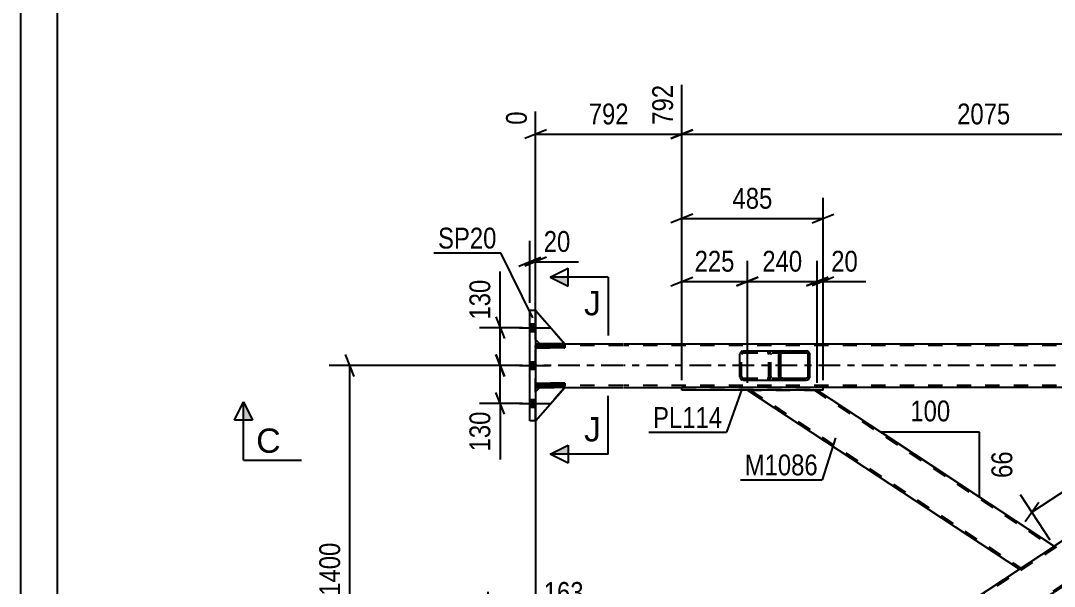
# Model space of a CAD drawing. Header units: millimetres. Extents: x -858 to 331, y -869 to -28.
# Drawn here: x -857.6 to -715.5, y -527.7 to -450 of the extents above; entities that cross this region are included whole.
import ezdxf

# ---------------------------------------------------------------- set-up
doc = ezdxf.new("R2010")
doc.units = ezdxf.units.MM
doc.linetypes.add('DXK_LINE_DOT2', pattern=[3.9198, 1.9599, -1.9599])
doc.linetypes.add('DXK_LINE_DOT3', pattern=[5.9187, 2.979, -0.9799, 0.9799, -0.9799])
doc.styles.add('Arial', font='ARIAL.TTF', dxfattribs={"height": 0.2})
doc.styles.add('Arial Narrow', font='ARIALN.TTF', dxfattribs={"height": 0.2})

# ---------------------------------------------------------------- blocks, each defined once
blk = doc.blocks.new('Unknown-570393797-1134')
at = {"color": 5, "linetype": 'Continuous'}
for p, q in [((-857.57, -27.58), (-857.57, -868.58)), ((-852.57, -32.58), (-852.57, -863.58))]:
    blk.add_line(p, q, dxfattribs=at)
blk = doc.blocks.new('Part-570393797-6255 - 6084')
at = {"color": 2, "linetype": 'Continuous'}
for p, q in [((-787.58, -504.98), (-787.58, -489.78)), ((-787.58, -489.78), (-786.78, -489.78)), ((-786.78, -489.78), (-786.78, -489.78)), ((-786.78, -489.78), (-786.78, -504.98)), ((-786.78, -504.98), (-787.58, -504.98)), ((-786.78, -504.98), (-786.78, -504.98))]:
    blk.add_line(p, q, dxfattribs=at)
at = {"color": 7, "linetype": 'DXK_LINE_DOT2'}
for p, q in [((-787.58, -504.98), (-787.58, -489.78)), ((-786.78, -504.98), (-786.78, -489.78))]:
    blk.add_line(p, q, dxfattribs=at)
blk = doc.blocks.new('Part-570393797-6263 - 6084')
at = {"linetype": 'Continuous'}
h = blk.add_hatch(dxfattribs=at)
h.set_pattern_fill('', scale=0.7, style=0, pattern_type=0)
h.set_pattern_definition([(45, (-753.283, -499.0884), (-1.57154, 1.57154), [])])
h.paths.add_polyline_path([(-753.32, -498.9), (-753.28, -499.09), (-753.17, -499.24), (-753.01, -499.35), (-752.81, -499.38), (-749.58, -499.38), (-749.38, -499.35), (-749.21, -499.24), (-749.1, -499.09), (-749.07, -498.9), (-749.07, -495.86), (-749.1, -495.68), (-749.21, -495.53), (-749.38, -495.42), (-749.58, -495.38), (-752.81, -495.38), (-753.01, -495.42), (-753.17, -495.53), (-753.28, -495.68), (-753.32, -495.86)])
h.paths.add_polyline_path([(-753.05, -495.77), (-752.99, -495.7), (-752.91, -495.64), (-752.81, -495.62), (-749.58, -495.62), (-749.48, -495.64), (-749.4, -495.7), (-749.34, -495.77), (-749.32, -495.86), (-749.32, -498.9), (-749.34, -499), (-749.4, -499.07), (-749.48, -499.13), (-749.58, -499.14), (-752.81, -499.14), (-752.91, -499.13), (-752.99, -499.07), (-753.05, -499), (-753.07, -498.9), (-753.07, -495.86)])
at = {"color": 2, "linetype": 'Continuous'}
for p, q in [((-758.71, -495.86), (-758.67, -495.68)), ((-758.71, -498.9), (-758.71, -495.86)), ((-758.39, -495.42), (-758.2, -495.38)), ((-758.2, -495.38), (-752.81, -495.38)), ((-753.28, -495.68), (-753.32, -495.86)), ((-753.32, -498.9), (-753.32, -495.86)), ((-753.07, -495.86), (-753.05, -495.77)), ((-753.07, -498.9), (-753.07, -495.86)), ((-753.05, -495.77), (-752.99, -495.7)), ((-752.81, -495.38), (-753.01, -495.42)), ((-752.99, -495.7), (-752.91, -495.64)), ((-752.91, -495.64), (-752.81, -495.62)), ((-752.81, -495.38), (-749.58, -495.38)), ((-752.81, -495.62), (-749.58, -495.62)), ((-749.38, -495.42), (-749.58, -495.38)), ((-749.58, -495.62), (-749.48, -495.64)), ((-749.48, -495.64), (-749.4, -495.7)), ((-749.4, -495.7), (-749.34, -495.77)), ((-749.34, -495.77), (-749.32, -495.86)), ((-749.32, -498.9), (-749.32, -495.86)), ((-749.07, -495.86), (-749.1, -495.68)), ((-749.07, -498.9), (-749.07, -495.86)), ((-758.67, -499.09), (-758.71, -498.9)), ((-758.2, -499.38), (-758.39, -499.35)), ((-758.2, -499.38), (-752.81, -499.38)), ((-753.32, -498.9), (-753.28, -499.09)), ((-753.05, -499), (-753.07, -498.9)), ((-752.99, -499.07), (-753.05, -499)), ((-753.01, -499.35), (-752.81, -499.38)), ((-752.91, -499.13), (-752.99, -499.07)), ((-752.81, -499.14), (-752.91, -499.13)), ((-752.81, -499.14), (-749.58, -499.14)), ((-752.81, -499.38), (-749.58, -499.38)), ((-749.48, -499.13), (-749.58, -499.14)), ((-749.58, -499.38), (-749.38, -499.35)), ((-749.4, -499.07), (-749.48, -499.13)), ((-749.34, -499), (-749.4, -499.07)), ((-749.32, -498.9), (-749.34, -499)), ((-749.1, -499.09), (-749.07, -498.9))]:
    blk.add_line(p, q, dxfattribs=at)
at = {"color": 7, "linetype": 'DXK_LINE_DOT2'}
for p, q in [((-758.43, -495.77), (-758.45, -495.86)), ((-758.45, -498.9), (-758.45, -495.86)), ((-758.38, -495.7), (-758.43, -495.77)), ((-758.29, -495.64), (-758.38, -495.7)), ((-758.2, -495.62), (-758.29, -495.64)), ((-758.2, -495.62), (-749.58, -495.62)), ((-754.96, -495.38), (-754.77, -495.42)), ((-754.86, -495.64), (-754.96, -495.62)), ((-754.78, -495.7), (-754.86, -495.64)), ((-754.73, -495.77), (-754.78, -495.7)), ((-754.71, -495.86), (-754.73, -495.77)), ((-754.71, -498.9), (-754.71, -495.86)), ((-754.49, -495.68), (-754.45, -495.86)), ((-754.45, -498.9), (-754.45, -495.86)), ((-752.81, -495.38), (-749.58, -495.38)), ((-758.45, -498.9), (-758.43, -499)), ((-758.43, -499), (-758.38, -499.07)), ((-758.38, -499.07), (-758.29, -499.13)), ((-758.29, -499.13), (-758.2, -499.14)), ((-758.2, -499.14), (-749.58, -499.14)), ((-754.96, -499.14), (-754.86, -499.13)), ((-754.77, -499.35), (-754.96, -499.38)), ((-754.86, -499.13), (-754.78, -499.07)), ((-754.78, -499.07), (-754.73, -499)), ((-754.73, -499), (-754.71, -498.9)), ((-754.45, -498.9), (-754.49, -499.09)), ((-752.81, -499.38), (-749.58, -499.38))]:
    blk.add_line(p, q, dxfattribs=at)
at = {"color": 2, "linetype": 'Continuous'}
for centre, start, end in [((-758.22, -495.89), 110.7583, 155.68), ((-752.83, -495.89), 110.7583, 155.6801), ((-749.56, -495.89), 24.32, 69.2417), ((-758.22, -498.88), 204.32, 249.2417), ((-752.83, -498.88), 204.32, 249.2417), ((-749.56, -498.88), 290.7583, 335.6801)]:
    blk.add_arc(centre, 0.496, start, end, dxfattribs=at)
at = {"color": 7, "linetype": 'DXK_LINE_DOT2'}
for centre, start, end in [((-754.94, -495.89), 24.32, 69.2417), ((-754.94, -498.88), 290.7583, 335.68)]:
    blk.add_arc(centre, 0.496, start, end, dxfattribs=at)
blk = doc.blocks.new('Part-570393797-6316 - 6084')
at = {"color": 2, "linetype": 'Continuous'}
for p, q in [((-786.78, -494.38), (-786.18, -494.38)), ((-782.78, -494.38), (-774.78, -494.38)), ((-774.68, -494.38), (-675.55, -494.38)), ((-786.78, -500.38), (-786.18, -500.38)), ((-782.78, -500.38), (-774.78, -500.38)), ((-774.68, -500.38), (-766.68, -500.38)), ((-683.67, -500.38), (-747.26, -500.38))]:
    blk.add_line(p, q, dxfattribs=at)
at = {"color": 7, "linetype": 'DXK_LINE_DOT2'}
for p, q in [((-786.78, -494.38), (-786.78, -500.38)), ((-786.18, -494.38), (-782.78, -494.38)), ((-774.78, -494.62), (-786.78, -494.62)), ((-99.75, -494.62), (-774.68, -494.62)), ((-774.78, -500.14), (-786.78, -500.14)), ((-99.75, -500.14), (-774.68, -500.14)), ((-786.18, -500.38), (-782.78, -500.38)), ((-766.68, -500.38), (-747.26, -500.38))]:
    blk.add_line(p, q, dxfattribs=at)
at = {"color": 7, "linetype": 'DXK_LINE_DOT3'}
for p, q in [((-774.78, -497.38), (-786.78, -497.38)), ((-99.75, -497.38), (-774.68, -497.38))]:
    blk.add_line(p, q, dxfattribs=at)
blk = doc.blocks.new('Part-570393797-6332 - 6084')
at = {"color": 2, "linetype": 'Continuous'}
for p, q in [((-757.67, -500.78), (-720.27, -525.38)), ((-748.06, -500.78), (-715.47, -522.22)), ((-720.27, -525.38), (-715.74, -522.4)), ((-715.5, -522.25), (-715.74, -522.4)), ((-715.47, -522.22), (-715.5, -522.25))]:
    blk.add_line(p, q, dxfattribs=at)
at = {"color": 7, "linetype": 'DXK_LINE_DOT2'}
for p, q in [((-757.67, -500.78), (-748.06, -500.78)), ((-757.23, -500.78), (-720.05, -525.24)), ((-748.5, -500.78), (-715.69, -522.37)), ((-715.74, -522.4), (-715.6, -522.31)), ((-715.7, -522.38), (-715.74, -522.4))]:
    blk.add_line(p, q, dxfattribs=at)
blk = doc.blocks.new('Part-570393797-6347 - 6084')
at = {"color": 7, "linetype": 'DXK_LINE_DOT2'}
for p, q in [((-682.44, -500.78), (-757.78, -550.34)), ((-674.74, -501.46), (-749.05, -550.34)), ((-674.74, -500.78), (-682.87, -500.78)), ((-674.74, -501.68), (-674.74, -501.75)), ((-715.47, -522.22), (-720.27, -525.38)), ((-710.66, -525.38), (-715.47, -528.54)), ((-758.22, -550.34), (-748.61, -550.34))]:
    blk.add_line(p, q, dxfattribs=at)
at = {"color": 2, "linetype": 'Continuous'}
for p, q in [((-682.87, -500.78), (-715.47, -522.22)), ((-674.74, -500.78), (-674.74, -501.68)), ((-674.74, -501.75), (-710.66, -525.38)), ((-758.22, -550.34), (-720.27, -525.38)), ((-748.61, -550.34), (-715.47, -528.54))]:
    blk.add_line(p, q, dxfattribs=at)
blk = doc.blocks.new('Part-570393797-6386 - 6084')
at = {"color": 2, "linetype": 'Continuous'}
for p, q in [((-786.78, -494.94), (-786.78, -494.62)), ((-786.78, -494.62), (-782.78, -494.62)), ((-782.78, -494.94), (-786.78, -494.94)), ((-782.78, -494.62), (-782.78, -494.94))]:
    blk.add_line(p, q, dxfattribs=at)
at = {"color": 7, "linetype": 'DXK_LINE_DOT2'}
blk.add_line((-786.18, -494.94), (-786.18, -494.62), dxfattribs=at)
blk = doc.blocks.new('Part-570393797-6406 - 6084')
at = {"color": 2, "linetype": 'Continuous'}
for p, q in [((-747.26, -500.38), (-766.68, -500.38)), ((-766.68, -500.78), (-766.68, -500.38)), ((-747.26, -500.78), (-766.68, -500.78)), ((-747.26, -500.78), (-747.26, -500.38))]:
    blk.add_line(p, q, dxfattribs=at)
blk = doc.blocks.new('Part-570393797-6488 - 6084')
at = {"color": 7, "linetype": 'DXK_LINE_DOT2'}
for p, q in [((-782.78, -494.62), (-786.78, -494.62)), ((-786.78, -494.62), (-786.78, -494.94)), ((-786.78, -494.94), (-782.78, -494.94)), ((-786.18, -494.94), (-786.18, -494.62)), ((-782.78, -494.94), (-782.78, -494.62))]:
    blk.add_line(p, q, dxfattribs=at)
blk = doc.blocks.new('Part-570393797-6582 - 6084')
at = {"color": 7, "linetype": 'DXK_LINE_DOT2'}
for p, q in [((-782.78, -499.82), (-786.78, -499.82)), ((-786.78, -499.82), (-786.78, -500.14)), ((-786.78, -500.14), (-782.78, -500.14)), ((-786.18, -499.82), (-786.18, -500.14)), ((-782.78, -500.14), (-782.78, -499.82))]:
    blk.add_line(p, q, dxfattribs=at)
blk = doc.blocks.new('Part-570393797-6583 - 6084')
at = {"color": 2, "linetype": 'Continuous'}
for p, q in [((-786.18, -500.38), (-786.78, -500.98)), ((-786.78, -504.98), (-782.78, -500.38)), ((-782.78, -500.38), (-786.18, -500.38))]:
    blk.add_line(p, q, dxfattribs=at)
at = {"color": 7, "linetype": 'DXK_LINE_DOT2'}
blk.add_line((-786.78, -500.98), (-786.78, -504.98), dxfattribs=at)
blk = doc.blocks.new('Part-570393797-6584 - 6084')
at = {"color": 7, "linetype": 'DXK_LINE_DOT2'}
for p, q in [((-786.18, -500.38), (-786.78, -500.98)), ((-786.78, -504.98), (-782.78, -500.38)), ((-786.78, -500.98), (-786.78, -504.98)), ((-782.78, -500.38), (-786.18, -500.38))]:
    blk.add_line(p, q, dxfattribs=at)
blk = doc.blocks.new('Part-570393797-6586 - 6084')
at = {"color": 7, "linetype": 'DXK_LINE_DOT2'}
for p, q in [((-786.78, -493.78), (-786.78, -489.78)), ((-786.78, -489.78), (-782.78, -494.38)), ((-786.18, -494.38), (-786.78, -493.78)), ((-782.78, -494.38), (-786.18, -494.38))]:
    blk.add_line(p, q, dxfattribs=at)
blk = doc.blocks.new('Bolt-570393797-6707 - 6084')
at = {"linetype": 'Continuous'}
for points in [[(-787.58, -491.66), (-787.58, -492.7), (-786.78, -492.7), (-786.78, -491.66)], [(-787.58, -491.66), (-787.58, -492.7), (-786.78, -492.7), (-786.78, -491.66)], [(-787.58, -491.66), (-787.58, -492.7), (-786.78, -492.7), (-786.78, -491.66)], [(-787.58, -496.86), (-787.58, -497.9), (-786.78, -497.9), (-786.78, -496.86)], [(-787.58, -496.86), (-787.58, -497.9), (-786.78, -497.9), (-786.78, -496.86)], [(-787.58, -502.06), (-787.58, -503.1), (-786.78, -503.1), (-786.78, -502.06)], [(-787.58, -502.06), (-787.58, -503.1), (-786.78, -503.1), (-786.78, -502.06)], [(-787.58, -502.06), (-787.58, -503.1), (-786.78, -503.1), (-786.78, -502.06)]]:
    blk.add_hatch(color=1, dxfattribs=at).paths.add_polyline_path(points)
at = {"color": 1, "linetype": 'Continuous'}
for p, q in [((-788.98, -492.18), (-784.78, -492.18)), ((-788.98, -492.18), (-784.78, -492.18)), ((-788.98, -492.18), (-784.78, -492.18)), ((-787.58, -491.66), (-786.78, -491.66)), ((-787.58, -491.66), (-786.78, -491.66)), ((-787.58, -491.66), (-786.78, -491.66)), ((-787.58, -492.7), (-786.78, -492.7)), ((-787.58, -492.7), (-786.78, -492.7)), ((-787.58, -492.7), (-786.78, -492.7)), ((-787.58, -496.86), (-786.78, -496.86)), ((-787.58, -496.86), (-786.78, -496.86)), ((-788.98, -497.38), (-784.78, -497.38)), ((-788.98, -497.38), (-784.78, -497.38)), ((-787.58, -497.9), (-786.78, -497.9)), ((-787.58, -497.9), (-786.78, -497.9)), ((-788.98, -502.58), (-784.78, -502.58)), ((-788.98, -502.58), (-784.78, -502.58)), ((-788.98, -502.58), (-784.78, -502.58)), ((-787.58, -502.06), (-786.78, -502.06)), ((-787.58, -502.06), (-786.78, -502.06)), ((-787.58, -502.06), (-786.78, -502.06)), ((-787.58, -503.1), (-786.78, -503.1)), ((-787.58, -503.1), (-786.78, -503.1)), ((-787.58, -503.1), (-786.78, -503.1))]:
    blk.add_line(p, q, dxfattribs=at)
blk = doc.blocks.new('Part-570393797-6590 - 6084')
at = {"color": 2, "linetype": 'Continuous'}
for p, q in [((-786.78, -489.78), (-782.78, -494.38)), ((-786.18, -494.38), (-786.78, -493.78)), ((-782.78, -494.38), (-786.18, -494.38))]:
    blk.add_line(p, q, dxfattribs=at)
at = {"color": 7, "linetype": 'DXK_LINE_DOT2'}
blk.add_line((-786.78, -493.78), (-786.78, -489.78), dxfattribs=at)
blk = doc.blocks.new('Part-570393797-6598 - 6084')
at = {"color": 2, "linetype": 'Continuous'}
for p, q in [((-786.78, -500.14), (-786.78, -499.82)), ((-786.78, -499.82), (-782.78, -499.82)), ((-782.78, -500.14), (-786.78, -500.14)), ((-782.78, -499.82), (-782.78, -500.14))]:
    blk.add_line(p, q, dxfattribs=at)
at = {"color": 7, "linetype": 'DXK_LINE_DOT2'}
blk.add_line((-786.18, -500.14), (-786.18, -499.82), dxfattribs=at)
blk = doc.blocks.new('StraightDimension-570393797-7240 - 6084')
at = {"color": 7, "linetype": 'Continuous'}
for p, q in [((-683.42, -499.95), (-687.52, -493.73)), ((-686.87, -497.43), (-685.03, -494.78)), ((-718.54, -517.55), (-685.95, -496.11)), ((-716.02, -521.39), (-720.11, -515.17)), ((-717.62, -516.22), (-719.47, -518.87))]:
    blk.add_line(p, q, dxfattribs=at)
at = {"color": 0}
blk.add_wipeout([(-699.87, -504.37), (-702.17, -500.86), (-707.76, -504.53), (-705.45, -508.04)], dxfattribs=at)
at = {"color": 3, "style": 'Arial Narrow'}
blk.add_text('975', height=2.863, rotation=33.3347, dxfattribs=at).set_placement((-705.28, -507.21))
blk = doc.blocks.new('StraightDimension-570393797-7419 - 6084')
at = {"color": 7, "linetype": 'Continuous'}
for p, q in [((-791.66, -492.18), (-791.66, -484.45)), ((-791.66, -492.18), (-791.66, -484.45)), ((-792.26, -490.68), (-791.06, -493.68)), ((-788.58, -492.18), (-794.51, -492.18)), ((-791.66, -497.38), (-791.66, -492.18)), ((-791.06, -498.88), (-792.26, -495.88)), ((-788.58, -497.38), (-794.51, -497.38))]:
    blk.add_line(p, q, dxfattribs=at)
at = {"color": 0}
blk.add_wipeout([(-792.41, -484.98), (-796.61, -484.98), (-796.61, -491.66), (-792.41, -491.66)], dxfattribs=at)
at = {"color": 3, "style": 'Arial Narrow'}
blk.add_text('130', height=2.863, rotation=90.0002, dxfattribs=at).set_placement((-793.01, -491.06))
blk = doc.blocks.new('StraightDimension-570393797-7411 - 6084')
at = {"color": 7, "linetype": 'Continuous'}
for p, q in [((-792.26, -495.88), (-791.06, -498.88)), ((-788.58, -497.38), (-794.51, -497.38)), ((-791.66, -502.58), (-791.66, -497.38)), ((-791.06, -504.08), (-792.26, -501.08)), ((-788.58, -502.58), (-794.51, -502.58)), ((-791.66, -502.58), (-791.66, -510.32)), ((-791.66, -502.58), (-791.66, -510.32))]:
    blk.add_line(p, q, dxfattribs=at)
at = {"color": 0}
blk.add_wipeout([(-792.41, -503.11), (-796.61, -503.11), (-796.61, -509.79), (-792.41, -509.79)], dxfattribs=at)
at = {"color": 3, "style": 'Arial Narrow'}
blk.add_text('130', height=2.863, rotation=90.0002, dxfattribs=at).set_placement((-793.01, -509.19))
blk = doc.blocks.new('AngleDimension-570393797-6886 - 6084')
at = {"color": 7, "linetype": 'Continuous'}
for p, q in [((-730.09, -512.61), (-739.28, -506.56)), ((-725.75, -506.56), (-739.28, -506.56)), ((-725.75, -515.46), (-739.28, -506.56)), ((-725.75, -515.46), (-725.75, -506.56))]:
    blk.add_line(p, q, dxfattribs=at)
at = {"color": 0}
for points in [[(-729.17, -505.66), (-729.17, -501.46), (-735.86, -501.46), (-735.86, -505.66)], [(-720.65, -508.58), (-724.85, -508.58), (-724.85, -513.44), (-720.65, -513.44)]]:
    blk.add_wipeout(points, dxfattribs=at)
at = {"color": 3, "style": 'Arial Narrow'}
blk.add_text('100', height=2.863, dxfattribs=at).set_placement((-735.26, -505.06))
blk.add_text('66', height=2.863, rotation=90.0002, dxfattribs=at).set_placement((-721.25, -512.84))
blk = doc.blocks.new('StraightDimension-570393797-7588 - 6084')
at = {"color": 7, "linetype": 'Continuous'}
for p, q in [((-683.67, -499.38), (-683.67, -456.96)), ((-766.68, -499.38), (-766.68, -458.79)), ((-765.18, -464.97), (-768.18, -466.17)), ((-766.68, -465.57), (-683.67, -465.57)), ((-685.17, -466.17), (-682.17, -464.97))]:
    blk.add_line(p, q, dxfattribs=at)
at = {"color": 0}
blk.add_wipeout([(-720.92, -464.82), (-720.92, -460.62), (-729.43, -460.62), (-729.43, -464.82)], dxfattribs=at)
at = {"color": 3, "style": 'Arial Narrow'}
blk.add_text('2075', height=2.863, dxfattribs=at).set_placement((-728.83, -464.22))
at = {"color": 0, "linetype": 'Continuous'}
blk.add_wipeout([(-684.27, -456.36), (-688.47, -456.36), (-688.47, -464.87), (-684.27, -464.87)], dxfattribs=at)
at = {"color": 3, "linetype": 'Continuous', "style": 'Arial Narrow'}
blk.add_text('2867', height=2.863, rotation=90.0002, dxfattribs=at).set_placement((-684.87, -464.27))
blk = doc.blocks.new('StraightDimension-570393797-7071 - 6084')
at = {"color": 7, "linetype": 'Continuous'}
for p, q in [((-766.68, -499.38), (-766.68, -474.32)), ((-747.26, -499.38), (-747.26, -474.32)), ((-765.18, -476.57), (-768.18, -477.77)), ((-766.68, -477.17), (-747.26, -477.17)), ((-748.76, -477.77), (-745.76, -476.57))]:
    blk.add_line(p, q, dxfattribs=at)
at = {"color": 0}
blk.add_wipeout([(-753.63, -476.42), (-753.63, -472.22), (-760.31, -472.22), (-760.31, -476.42)], dxfattribs=at)
at = {"color": 3, "style": 'Arial Narrow'}
blk.add_text('485', height=2.863, dxfattribs=at).set_placement((-759.71, -475.82))
blk = doc.blocks.new('StraightDimension-570393797-7006 - 6084')
at = {"color": 7, "linetype": 'Continuous'}
for p, q in [((-757.67, -499.78), (-757.67, -482.97)), ((-748.06, -499.78), (-748.06, -482.97)), ((-759.17, -486.42), (-756.17, -485.22)), ((-757.67, -485.82), (-748.06, -485.82)), ((-746.56, -485.22), (-749.56, -486.42))]:
    blk.add_line(p, q, dxfattribs=at)
at = {"color": 0}
blk.add_wipeout([(-749.52, -485.07), (-749.52, -480.87), (-756.21, -480.87), (-756.21, -485.07)], dxfattribs=at)
at = {"color": 3, "style": 'Arial Narrow'}
blk.add_text('240', height=2.863, dxfattribs=at).set_placement((-755.61, -484.47))
blk = doc.blocks.new('StraightDimension-570393797-6996 - 6084')
at = {"color": 7, "linetype": 'Continuous'}
for p, q in [((-766.68, -499.38), (-766.68, -482.97)), ((-757.67, -499.78), (-757.67, -482.97)), ((-768.18, -486.42), (-765.18, -485.22)), ((-766.68, -485.82), (-757.67, -485.82)), ((-756.17, -485.22), (-759.17, -486.42))]:
    blk.add_line(p, q, dxfattribs=at)
at = {"color": 0}
blk.add_wipeout([(-758.83, -485.07), (-758.83, -480.87), (-765.52, -480.87), (-765.52, -485.07)], dxfattribs=at)
at = {"color": 3, "style": 'Arial Narrow'}
blk.add_text('225', height=2.863, dxfattribs=at).set_placement((-764.92, -484.47))
blk = doc.blocks.new('StraightDimension-570393797-7014 - 6084')
at = {"color": 7, "linetype": 'Continuous'}
for p, q in [((-748.06, -499.78), (-748.06, -482.97)), ((-747.26, -499.38), (-747.26, -482.97)), ((-749.56, -486.42), (-746.56, -485.22)), ((-745.76, -485.22), (-748.76, -486.42)), ((-748.06, -485.82), (-747.26, -485.82)), ((-747.26, -485.82), (-741.36, -485.82)), ((-747.26, -485.82), (-741.36, -485.82))]:
    blk.add_line(p, q, dxfattribs=at)
at = {"color": 0}
blk.add_wipeout([(-741.88, -485.07), (-741.88, -480.87), (-746.74, -480.87), (-746.74, -485.07)], dxfattribs=at)
at = {"color": 3, "style": 'Arial Narrow'}
blk.add_text('20', height=2.863, dxfattribs=at).set_placement((-746.14, -484.47))
blk = doc.blocks.new('StraightDimension-570393797-7352 - 6084')
at = {"color": 7, "linetype": 'Continuous'}
for p, q in [((-811.7, -498.88), (-812.9, -495.88)), ((-788.58, -497.38), (-815.15, -497.38)), ((-812.3, -553.38), (-812.3, -497.38)), ((-812.9, -551.88), (-811.7, -554.88)), ((-794.94, -553.38), (-815.15, -553.38))]:
    blk.add_line(p, q, dxfattribs=at)
at = {"color": 0}
blk.add_wipeout([(-813.05, -521.13), (-817.25, -521.13), (-817.25, -529.64), (-813.05, -529.64)], dxfattribs=at)
at = {"color": 3, "style": 'Arial Narrow'}
blk.add_text('1400', height=2.863, rotation=90.0002, dxfattribs=at).set_placement((-813.65, -529.04))
blk = doc.blocks.new('StraightDimension-570393797-7491 - 6084')
at = {"color": 7, "linetype": 'Continuous'}
for p, q in [((-786.78, -501.38), (-786.78, -533.76)), ((-793.3, -549.74), (-793.3, -528.51)), ((-794.8, -531.96), (-791.8, -530.76)), ((-793.3, -531.36), (-786.78, -531.36)), ((-785.28, -530.76), (-788.28, -531.96)), ((-786.78, -531.36), (-779.05, -531.36)), ((-786.78, -531.36), (-779.05, -531.36))]:
    blk.add_line(p, q, dxfattribs=at)
at = {"color": 0}
blk.add_wipeout([(-779.57, -530.61), (-779.57, -526.41), (-786.26, -526.41), (-786.26, -530.61)], dxfattribs=at)
at = {"color": 3, "style": 'Arial Narrow'}
blk.add_text('163', height=2.863, dxfattribs=at).set_placement((-785.66, -530.01))
blk = doc.blocks.new('StraightDimension-570393797-7598 - 6084')
at = {"color": 7, "linetype": 'Continuous'}
for p, q in [((-766.68, -499.38), (-766.68, -458.79)), ((-786.78, -493.38), (-786.78, -462.44)), ((-785.28, -464.97), (-788.28, -466.17)), ((-786.78, -465.57), (-766.68, -465.57)), ((-768.18, -466.17), (-765.18, -464.97))]:
    blk.add_line(p, q, dxfattribs=at)
at = {"color": 0}
blk.add_wipeout([(-773.39, -464.82), (-773.39, -460.62), (-780.07, -460.62), (-780.07, -464.82)], dxfattribs=at)
at = {"color": 3, "style": 'Arial Narrow'}
blk.add_text('792', height=2.863, dxfattribs=at).set_placement((-779.47, -464.22))
at = {"color": 0, "linetype": 'Continuous'}
for points in [[(-767.28, -458.19), (-771.48, -458.19), (-771.48, -464.87), (-767.28, -464.87)], [(-787.38, -461.84), (-791.58, -461.84), (-791.58, -464.87), (-787.38, -464.87)]]:
    blk.add_wipeout(points, dxfattribs=at)
at = {"color": 3, "linetype": 'Continuous', "style": 'Arial Narrow'}
for s, height, p in [('792', 2.863, (-767.88, -464.27)), ('0', 2.86, (-787.98, -464.27))]:
    blk.add_text(s, height=height, rotation=90.0002, dxfattribs=at).set_placement(p)
blk = doc.blocks.new('StraightDimension-570393797-7753 - 6084')
at = {"color": 7, "linetype": 'Continuous'}
for p, q in [((-787.58, -488.78), (-787.58, -480.25)), ((-786.78, -488.78), (-786.78, -480.25)), ((-789.08, -483.7), (-786.08, -482.5)), ((-785.28, -482.5), (-788.28, -483.7)), ((-787.58, -483.1), (-786.78, -483.1)), ((-786.78, -483.1), (-780.87, -483.1)), ((-786.78, -483.1), (-780.87, -483.1))]:
    blk.add_line(p, q, dxfattribs=at)
at = {"color": 0}
blk.add_wipeout([(-781.4, -482.35), (-781.4, -478.15), (-786.26, -478.15), (-786.26, -482.35)], dxfattribs=at)
at = {"color": 3, "style": 'Arial Narrow'}
blk.add_text('20', height=2.863, dxfattribs=at).set_placement((-785.66, -481.75))
blk = doc.blocks.new('SectionMark-570393797-8158 - 6084')
at = {"linetype": 'Continuous'}
for points in [[(-782.28, -485.23), (-782.28, -486.48), (-784.78, -485.23)], [(-782.28, -508.32), (-782.28, -509.57), (-784.78, -509.57)]]:
    blk.add_hatch(color=6, dxfattribs=at).paths.add_polyline_path(points)
at = {"color": 6, "linetype": 'Continuous'}
for p, q in [((-784.78, -485.23), (-782.28, -483.98)), ((-782.28, -486.48), (-782.28, -483.98)), ((-776.78, -485.23), (-784.78, -485.23)), ((-784.78, -485.23), (-782.28, -486.48)), ((-776.78, -485.23), (-776.78, -493.23)), ((-776.78, -509.57), (-776.78, -501.57)), ((-784.78, -509.57), (-782.28, -508.32)), ((-782.28, -508.32), (-782.28, -510.82)), ((-776.78, -509.57), (-784.78, -509.57)), ((-782.28, -510.82), (-784.78, -509.57))]:
    blk.add_line(p, q, dxfattribs=at)
at = {"color": 0, "linetype": 'Continuous'}
for points in [[(-777.78, -490.48), (-777.78, -486.98), (-780.12, -486.98), (-780.12, -490.48)], [(-777.78, -507.82), (-777.78, -504.32), (-780.12, -504.32), (-780.12, -507.82)]]:
    blk.add_wipeout(points, dxfattribs=at)
at = {"color": 3, "linetype": 'Continuous', "style": 'Arial'}
for p in [(-780.12, -490.48), (-780.12, -507.82)]:
    blk.add_text('J', height=3.34, dxfattribs=at).set_placement(p)
blk = doc.blocks.new('Mark-570393797-6328 - 6084')
at = {"color": 0}
blk.add_wipeout([(-747.98, -512.48), (-747.98, -509.48), (-758.03, -509.48), (-758.03, -512.48)], dxfattribs=at)
blk.add_wipeout([(-747.98, -512.48), (-747.98, -509.48), (-758.03, -509.48), (-758.03, -512.48)], dxfattribs=at)
at = {"color": 30, "linetype": 'Continuous'}
for p in [(-745.54, -507.34), (-758.63, -513.08)]:
    blk.add_line(p, (-747.38, -513.08), dxfattribs=at)
at = {"color": 3, "style": 'Arial Narrow'}
blk.add_text('M1086', height=2.863, dxfattribs=at).set_placement((-758.03, -512.48))
blk = doc.blocks.new('Mark-570393797-6251 - 6084')
at = {"color": 0}
blk.add_wipeout([(-792.15, -481.29), (-792.15, -478.29), (-800.19, -478.29), (-800.19, -481.29)], dxfattribs=at)
blk.add_wipeout([(-792.15, -481.29), (-792.15, -478.29), (-800.19, -478.29), (-800.19, -481.29)], dxfattribs=at)
at = {"color": 30, "linetype": 'Continuous'}
for p in [(-800.79, -481.89), (-787.16, -490.83)]:
    blk.add_line(p, (-791.55, -481.89), dxfattribs=at)
at = {"color": 3, "style": 'Arial Narrow'}
blk.add_text('SP20', height=2.863, dxfattribs=at).set_placement((-800.19, -481.29))
blk = doc.blocks.new('Mark-570393797-6402 - 6084')
at = {"color": 0}
blk.add_wipeout([(-761.12, -505.96), (-761.12, -502.96), (-770.63, -502.96), (-770.63, -505.96)], dxfattribs=at)
blk.add_wipeout([(-761.12, -505.96), (-761.12, -502.96), (-770.63, -502.96), (-770.63, -505.96)], dxfattribs=at)
at = {"color": 30, "linetype": 'Continuous'}
for p in [(-758.44, -500.63), (-771.23, -506.56)]:
    blk.add_line(p, (-760.52, -506.56), dxfattribs=at)
at = {"color": 3, "style": 'Arial Narrow'}
blk.add_text('PL114', height=2.863, dxfattribs=at).set_placement((-770.63, -505.96))
blk = doc.blocks.new('SectionMark-570393797-8162 - 6084')
at = {"linetype": 'Continuous'}
blk.add_hatch(color=6, dxfattribs=at).paths.add_polyline_path([(-825.69, -504.88), (-826.94, -504.88), (-826.94, -502.38)])
at = {"color": 6, "linetype": 'Continuous'}
for p, q in [((-828.19, -504.88), (-826.94, -502.38)), ((-826.94, -510.38), (-826.94, -502.38)), ((-826.94, -502.38), (-825.69, -504.88)), ((-825.69, -504.88), (-828.19, -504.88)), ((-826.94, -510.38), (-818.94, -510.38))]:
    blk.add_line(p, q, dxfattribs=at)
at = {"color": 0, "linetype": 'Continuous'}
blk.add_wipeout([(-821.82, -509.38), (-821.82, -505.88), (-825.19, -505.88), (-825.19, -509.38)], dxfattribs=at)
at = {"color": 3, "linetype": 'Continuous', "style": 'Arial'}
blk.add_text('C', height=3.34, dxfattribs=at).set_placement((-825.19, -509.38))

msp = doc.modelspace()

# ---------------------------------------------------------------- block references
for name in ['Unknown-570393797-1134', 'Part-570393797-6255 - 6084', 'Part-570393797-6586 - 6084', 'Part-570393797-6590 - 6084', 'Bolt-570393797-6707 - 6084', 'Part-570393797-6316 - 6084', 'Part-570393797-6386 - 6084', 'Part-570393797-6488 - 6084', 'Part-570393797-6263 - 6084', 'Part-570393797-6582 - 6084', 'Part-570393797-6598 - 6084', 'Part-570393797-6583 - 6084', 'Part-570393797-6584 - 6084', 'Part-570393797-6406 - 6084', 'Part-570393797-6347 - 6084', 'Part-570393797-6332 - 6084']:
    msp.add_blockref(name, (0, 0))

# ---------------------------------------------------------------- next in the draw order: block references
for name in ['StraightDimension-570393797-7419 - 6084', 'StraightDimension-570393797-7240 - 6084', 'Mark-570393797-6402 - 6084', 'Mark-570393797-6328 - 6084']:
    msp.add_blockref(name, (0, 0))

# ---------------------------------------------------------------- next in the draw order: block references
for name in ['StraightDimension-570393797-7588 - 6084', 'StraightDimension-570393797-7411 - 6084', 'AngleDimension-570393797-6886 - 6084']:
    msp.add_blockref(name, (0, 0))

# ---------------------------------------------------------------- next in the draw order: block references
for name in ['StraightDimension-570393797-7071 - 6084', 'StraightDimension-570393797-7352 - 6084']:
    msp.add_blockref(name, (0, 0))

# ---------------------------------------------------------------- next in the draw order: block references
for name in ['StraightDimension-570393797-7006 - 6084', 'StraightDimension-570393797-7491 - 6084']:
    msp.add_blockref(name, (0, 0))

# ---------------------------------------------------------------- next in the draw order: block references
for name in ['StraightDimension-570393797-6996 - 6084', 'StraightDimension-570393797-7014 - 6084']:
    msp.add_blockref(name, (0, 0))

# ---------------------------------------------------------------- next in the draw order: block references
msp.add_blockref('StraightDimension-570393797-7598 - 6084', (0, 0))

# ---------------------------------------------------------------- next in the draw order: block references
msp.add_blockref('StraightDimension-570393797-7753 - 6084', (0, 0))

# ---------------------------------------------------------------- next in the draw order: block references
for name in ['Mark-570393797-6251 - 6084', 'SectionMark-570393797-8158 - 6084']:
    msp.add_blockref(name, (0, 0))

# ---------------------------------------------------------------- next in the draw order: block references
msp.add_blockref('SectionMark-570393797-8162 - 6084', (0, 0))

doc.saveas('drawing.dxf')
